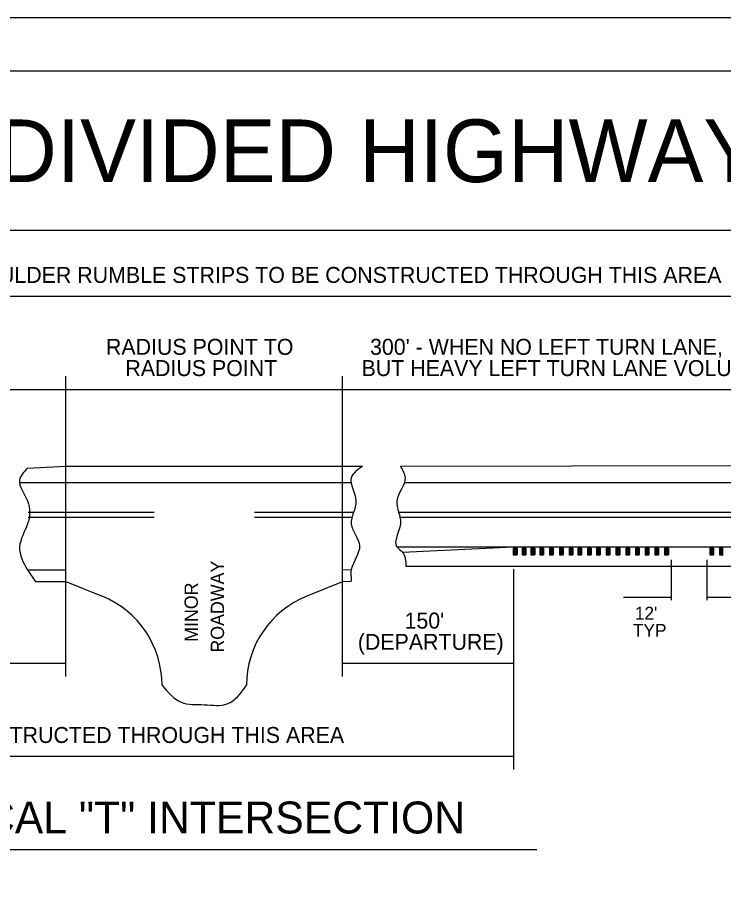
# Model space of a CAD drawing. Extents: x 2 to 587, y 96 to 179.
# Drawn here: x 514.59 to 541.1, y 145.92 to 179.19 of the extents above; entities that cross this region are included whole.
import ezdxf

# ---------------------------------------------------------------- set-up
doc = ezdxf.new("R2010")
doc.units = 0
for name, color, linetype in [('Default', 7, 'Continuous'), ('DETAIL 1', 7, 'Continuous'), ('DETAIL 2', 7, 'Continuous'), ('DETAIL 3', 7, 'Continuous'), ('Level 1', 7, 'Continuous'), ('Level 5', 7, 'Continuous'), ('SHT_ Dimensions', 7, 'Continuous'), ('Title', 7, 'Continuous')]:
    doc.layers.add(name, color=color, linetype=linetype)

msp = doc.modelspace()

# ---------------------------------------------------------------- linework, layer by layer
at = {"layer": 'Default'}
msp.add_lwpolyline([(456, 179.192), (456, 95.992), (587.2, 95.992), (587.2, 179.192)], close=True, dxfattribs=at)
at = {"layer": 'DETAIL 1'}
for p, q in [((516.403, 154.442), (516.403, 165.728)), ((526.797, 154.442), (526.797, 165.728)), ((528.972, 162.339), (553.33, 162.389)), ((514.958, 162.269), (516.383, 162.338)), ((516.383, 162.339), (527.549, 162.339)), ((514.66, 161.728), (527.101, 161.728)), ((529.145, 161.728), (553.26, 161.728)), ((528.839, 159.307), (553.014, 159.307)), ((529.047, 159.107), (533.224, 159.307)), ((514.958, 158.442), (516.403, 158.442)), ((526.797, 158.442), (527.125, 158.457)), ((529.177, 158.586), (552.889, 158.586)), ((533.224, 158.471), (533.224, 150.942)), ((515.257, 158.009), (516.403, 158.009)), ((516.403, 158.009), (517.766, 157.453)), ((526.817, 158.009), (525.45, 157.46)), ((526.817, 158.009), (527.125, 158.024))]:
    msp.add_line(p, q, dxfattribs=at)
for centre, start_param, end_param in [((516.403, 154.112), 3.141593, 4.325074), ((526.797, 154.112), 5.094727, 6.283185)]:
    msp.add_ellipse(centre, major_axis=(-3.609, 0), ratio=0.999838, start_param=start_param, end_param=end_param, dxfattribs=at)
for points in [[(514.958, 162.269), (514.659, 161.822), (514.958, 161.04), (514.958, 160.173), (514.66, 159.307), (514.958, 158.442), (515.257, 158.009)], [(527.549, 162.339), (527.125, 161.906), (527.298, 161.04), (527.125, 160.173), (527.432, 159.351), (527.125, 158.457), (527.125, 158.024)], [(528.972, 162.339), (529.145, 161.906), (528.839, 161.04), (528.972, 160.173), (528.839, 159.307), (529.047, 159.107), (529.177, 158.586)], [(520.012, 154.112), (520.734, 153.473), (521.6, 153.379), (522.466, 153.41), (523.188, 154.112)]]:
    msp.add_spline(points, degree=3, dxfattribs=at)
at = {"layer": 'DETAIL 2'}
for p, q in [((539.149, 158.828), (539.149, 157.302)), ((540.483, 158.828), (540.483, 157.302)), ((537.359, 157.423), (539.149, 157.423))]:
    msp.add_line(p, q, dxfattribs=at)
at = {"layer": 'DETAIL 3'}
for p, q in [((533.212, 159.256), (533.212, 159.013)), ((533.212, 159.256), (533.354, 159.256)), ((533.354, 159.256), (533.354, 159.013)), ((533.545, 159.256), (533.545, 159.013)), ((533.545, 159.256), (533.687, 159.256)), ((533.687, 159.256), (533.687, 159.013)), ((533.876, 159.256), (533.876, 159.013)), ((533.876, 159.256), (534.017, 159.256)), ((534.017, 159.256), (534.017, 159.013)), ((534.208, 159.256), (534.208, 159.013)), ((534.208, 159.256), (534.349, 159.256)), ((534.349, 159.256), (534.349, 159.013)), ((534.573, 159.256), (534.573, 159.013)), ((534.573, 159.256), (534.715, 159.256)), ((534.715, 159.256), (534.715, 159.013)), ((534.944, 159.256), (534.944, 159.013)), ((534.944, 159.256), (535.085, 159.256)), ((535.085, 159.256), (535.085, 159.013)), ((535.309, 159.256), (535.309, 159.013)), ((535.309, 159.256), (535.451, 159.256)), ((535.451, 159.256), (535.451, 159.013)), ((535.639, 159.256), (535.639, 159.013)), ((535.639, 159.256), (535.78, 159.256)), ((535.78, 159.256), (535.78, 159.013)), ((536.004, 159.256), (536.004, 159.013)), ((536.004, 159.256), (536.145, 159.256)), ((536.145, 159.256), (536.145, 159.013)), ((536.336, 159.256), (536.336, 159.013)), ((536.336, 159.256), (536.477, 159.256)), ((536.477, 159.256), (536.477, 159.013)), ((536.701, 159.256), (536.701, 159.013)), ((536.701, 159.256), (536.842, 159.256)), ((536.842, 159.256), (536.842, 159.013)), ((537.072, 159.256), (537.072, 159.013)), ((537.072, 159.256), (537.213, 159.256)), ((537.213, 159.256), (537.213, 159.013)), ((537.437, 159.256), (537.437, 159.013)), ((537.437, 159.256), (537.578, 159.256)), ((537.578, 159.256), (537.578, 159.013)), ((537.802, 159.256), (537.802, 159.013)), ((537.802, 159.256), (537.944, 159.256)), ((537.944, 159.256), (537.944, 159.013)), ((538.167, 159.256), (538.167, 159.013)), ((538.167, 159.256), (538.309, 159.256)), ((538.309, 159.256), (538.309, 159.013)), ((538.533, 159.256), (538.533, 159.013)), ((538.533, 159.256), (538.674, 159.256)), ((538.674, 159.256), (538.674, 159.013)), ((538.898, 159.256), (538.898, 159.013)), ((538.898, 159.256), (539.039, 159.256)), ((539.039, 159.256), (539.039, 159.013)), ((540.598, 159.256), (540.598, 159.013)), ((540.598, 159.256), (540.739, 159.256)), ((540.739, 159.256), (540.739, 159.013)), ((540.963, 159.256), (540.963, 159.013)), ((540.963, 159.256), (541.104, 159.256)), ((533.212, 159.013), (533.354, 159.013)), ((533.545, 159.013), (533.687, 159.013)), ((533.876, 159.013), (534.017, 159.013)), ((534.208, 159.013), (534.349, 159.013)), ((534.573, 159.013), (534.715, 159.013)), ((534.944, 159.013), (535.085, 159.013)), ((535.309, 159.013), (535.451, 159.013)), ((535.639, 159.013), (535.78, 159.013)), ((536.004, 159.013), (536.145, 159.013)), ((536.336, 159.013), (536.477, 159.013)), ((536.701, 159.013), (536.842, 159.013)), ((537.072, 159.013), (537.213, 159.013)), ((537.437, 159.013), (537.578, 159.013)), ((537.802, 159.013), (537.944, 159.013)), ((538.167, 159.013), (538.309, 159.013)), ((538.533, 159.013), (538.674, 159.013)), ((538.898, 159.013), (539.039, 159.013)), ((540.598, 159.013), (540.739, 159.013)), ((540.963, 159.013), (541.104, 159.013))]:
    msp.add_line(p, q, dxfattribs=at)
at = {"layer": 'Level 1'}
for p, q in [((514.978, 160.422), (519.718, 160.422)), ((514.981, 160.613), (519.718, 160.613)), ((523.482, 160.613), (527.208, 160.613)), ((523.482, 160.422), (527.157, 160.422)), ((528.9, 160.613), (553.116, 160.613)), ((528.94, 160.422), (553.239, 160.422)), ((533.354, 159.256), (533.212, 159.256)), ((533.212, 159.256), (533.212, 159.013)), ((533.354, 159.242), (533.212, 159.242)), ((533.354, 159.228), (533.212, 159.228)), ((533.354, 159.213), (533.212, 159.213)), ((533.354, 159.199), (533.212, 159.199)), ((533.354, 159.185), (533.212, 159.185)), ((533.354, 159.17), (533.212, 159.17)), ((533.354, 159.156), (533.212, 159.156)), ((533.354, 159.142), (533.212, 159.142)), ((533.354, 159.127), (533.212, 159.127)), ((533.354, 159.113), (533.212, 159.113)), ((533.354, 159.099), (533.212, 159.099)), ((533.354, 159.084), (533.212, 159.084)), ((533.354, 159.07), (533.212, 159.07)), ((533.354, 159.056), (533.212, 159.056)), ((533.354, 159.256), (533.354, 159.013)), ((533.545, 159.244), (533.687, 159.244)), ((533.545, 159.23), (533.687, 159.23)), ((533.545, 159.215), (533.687, 159.215)), ((533.545, 159.201), (533.687, 159.201)), ((533.545, 159.187), (533.687, 159.187)), ((533.545, 159.172), (533.687, 159.172)), ((533.545, 159.158), (533.687, 159.158)), ((533.545, 159.144), (533.687, 159.144)), ((533.545, 159.129), (533.687, 159.129)), ((533.545, 159.115), (533.687, 159.115)), ((533.545, 159.101), (533.687, 159.101)), ((533.545, 159.087), (533.687, 159.087)), ((533.545, 159.072), (533.687, 159.072)), ((533.545, 159.058), (533.687, 159.058)), ((533.876, 159.256), (534.017, 159.256)), ((533.876, 159.241), (534.017, 159.241)), ((533.876, 159.227), (534.017, 159.227)), ((533.876, 159.213), (534.017, 159.213)), ((533.876, 159.198), (534.017, 159.198)), ((533.876, 159.184), (534.017, 159.184)), ((533.876, 159.17), (534.017, 159.17)), ((533.876, 159.155), (534.017, 159.155)), ((533.876, 159.141), (534.017, 159.141)), ((533.876, 159.127), (534.017, 159.127)), ((533.876, 159.112), (534.017, 159.112)), ((533.876, 159.098), (534.017, 159.098)), ((533.876, 159.084), (534.017, 159.084)), ((533.876, 159.07), (534.017, 159.07)), ((533.876, 159.055), (534.017, 159.055)), ((534.208, 159.254), (534.349, 159.254)), ((534.208, 159.239), (534.349, 159.239)), ((534.208, 159.225), (534.349, 159.225)), ((534.208, 159.211), (534.349, 159.211)), ((534.208, 159.196), (534.349, 159.196)), ((534.208, 159.182), (534.349, 159.182)), ((534.208, 159.168), (534.349, 159.168)), ((534.208, 159.153), (534.349, 159.153)), ((534.208, 159.139), (534.349, 159.139)), ((534.208, 159.125), (534.349, 159.125)), ((534.208, 159.11), (534.349, 159.11)), ((534.208, 159.096), (534.349, 159.096)), ((534.208, 159.082), (534.349, 159.082)), ((534.208, 159.067), (534.349, 159.067)), ((534.208, 159.053), (534.349, 159.053)), ((534.573, 159.246), (534.715, 159.246)), ((534.573, 159.232), (534.715, 159.232)), ((534.573, 159.218), (534.715, 159.218)), ((534.573, 159.203), (534.715, 159.203)), ((534.573, 159.189), (534.715, 159.189)), ((534.573, 159.175), (534.715, 159.175)), ((534.573, 159.16), (534.715, 159.16)), ((534.573, 159.146), (534.715, 159.146)), ((534.573, 159.132), (534.715, 159.132)), ((534.573, 159.117), (534.715, 159.117)), ((534.573, 159.103), (534.715, 159.103)), ((534.573, 159.089), (534.715, 159.089)), ((534.573, 159.074), (534.715, 159.074)), ((534.573, 159.06), (534.715, 159.06)), ((534.944, 159.246), (535.085, 159.246)), ((534.944, 159.246), (535.085, 159.246)), ((534.944, 159.232), (535.085, 159.232)), ((534.944, 159.232), (535.085, 159.232)), ((534.944, 159.218), (535.085, 159.218)), ((534.944, 159.218), (535.085, 159.218)), ((534.944, 159.203), (535.085, 159.203)), ((534.944, 159.203), (535.085, 159.203)), ((534.944, 159.189), (535.085, 159.189)), ((534.944, 159.189), (535.085, 159.189)), ((534.944, 159.175), (535.085, 159.175)), ((534.944, 159.175), (535.085, 159.175)), ((534.944, 159.16), (535.085, 159.16)), ((534.944, 159.16), (535.085, 159.16)), ((534.944, 159.146), (535.085, 159.146)), ((534.944, 159.146), (535.085, 159.146)), ((534.944, 159.132), (535.085, 159.132)), ((534.944, 159.132), (535.085, 159.132)), ((534.944, 159.117), (535.085, 159.117)), ((534.944, 159.117), (535.085, 159.117)), ((534.944, 159.103), (535.085, 159.103)), ((534.944, 159.103), (535.085, 159.103)), ((534.944, 159.089), (535.085, 159.089)), ((534.944, 159.089), (535.085, 159.089)), ((534.944, 159.074), (535.085, 159.074)), ((534.944, 159.074), (535.085, 159.074)), ((534.944, 159.06), (535.085, 159.06)), ((534.944, 159.06), (535.085, 159.06)), ((535.309, 159.246), (535.451, 159.246)), ((535.309, 159.232), (535.451, 159.232)), ((535.309, 159.218), (535.451, 159.218)), ((535.309, 159.203), (535.451, 159.203)), ((535.309, 159.189), (535.451, 159.189)), ((535.309, 159.175), (535.451, 159.175)), ((535.309, 159.16), (535.451, 159.16)), ((535.309, 159.146), (535.451, 159.146)), ((535.309, 159.132), (535.451, 159.132)), ((535.309, 159.117), (535.451, 159.117)), ((535.309, 159.103), (535.451, 159.103)), ((535.309, 159.089), (535.451, 159.089)), ((535.309, 159.074), (535.451, 159.074)), ((535.309, 159.06), (535.451, 159.06)), ((535.639, 159.246), (535.78, 159.246)), ((535.639, 159.232), (535.78, 159.232)), ((535.639, 159.218), (535.78, 159.218)), ((535.639, 159.203), (535.78, 159.203)), ((535.639, 159.189), (535.78, 159.189)), ((535.639, 159.175), (535.78, 159.175)), ((535.639, 159.16), (535.78, 159.16)), ((535.639, 159.146), (535.78, 159.146)), ((535.639, 159.132), (535.78, 159.132)), ((535.639, 159.117), (535.78, 159.117)), ((535.639, 159.103), (535.78, 159.103)), ((535.639, 159.089), (535.78, 159.089)), ((535.639, 159.074), (535.78, 159.074)), ((535.639, 159.06), (535.78, 159.06)), ((536.004, 159.246), (536.145, 159.246)), ((536.004, 159.232), (536.145, 159.232)), ((536.004, 159.218), (536.145, 159.218)), ((536.004, 159.203), (536.145, 159.203)), ((536.004, 159.189), (536.145, 159.189)), ((536.004, 159.175), (536.145, 159.175)), ((536.004, 159.16), (536.145, 159.16)), ((536.004, 159.146), (536.145, 159.146)), ((536.004, 159.132), (536.145, 159.132)), ((536.004, 159.117), (536.145, 159.117)), ((536.004, 159.103), (536.145, 159.103)), ((536.004, 159.089), (536.145, 159.089)), ((536.004, 159.074), (536.145, 159.074)), ((536.004, 159.06), (536.145, 159.06)), ((536.336, 159.246), (536.477, 159.246)), ((536.336, 159.232), (536.477, 159.232)), ((536.336, 159.218), (536.477, 159.218)), ((536.336, 159.203), (536.477, 159.203)), ((536.336, 159.189), (536.477, 159.189)), ((536.336, 159.175), (536.477, 159.175)), ((536.336, 159.16), (536.477, 159.16)), ((536.336, 159.146), (536.477, 159.146)), ((536.336, 159.132), (536.477, 159.132)), ((536.336, 159.117), (536.477, 159.117)), ((536.336, 159.103), (536.477, 159.103)), ((536.336, 159.089), (536.477, 159.089)), ((536.336, 159.074), (536.477, 159.074)), ((536.336, 159.06), (536.477, 159.06)), ((536.701, 159.246), (536.842, 159.246)), ((536.701, 159.232), (536.842, 159.232)), ((536.701, 159.218), (536.842, 159.218)), ((536.701, 159.203), (536.842, 159.203)), ((536.701, 159.189), (536.842, 159.189)), ((536.701, 159.175), (536.842, 159.175)), ((536.701, 159.16), (536.842, 159.16)), ((536.701, 159.146), (536.842, 159.146)), ((536.701, 159.132), (536.842, 159.132)), ((536.701, 159.117), (536.842, 159.117)), ((536.701, 159.103), (536.842, 159.103)), ((536.701, 159.089), (536.842, 159.089)), ((536.701, 159.074), (536.842, 159.074)), ((536.701, 159.06), (536.842, 159.06)), ((537.072, 159.246), (537.213, 159.246)), ((537.072, 159.232), (537.213, 159.232)), ((537.072, 159.218), (537.213, 159.218)), ((537.072, 159.203), (537.213, 159.203)), ((537.072, 159.189), (537.213, 159.189)), ((537.072, 159.175), (537.213, 159.175)), ((537.072, 159.16), (537.213, 159.16)), ((537.072, 159.146), (537.213, 159.146)), ((537.072, 159.132), (537.213, 159.132)), ((537.072, 159.117), (537.213, 159.117)), ((537.072, 159.103), (537.213, 159.103)), ((537.072, 159.089), (537.213, 159.089)), ((537.072, 159.074), (537.213, 159.074)), ((537.072, 159.06), (537.213, 159.06)), ((537.437, 159.246), (537.578, 159.246)), ((537.437, 159.232), (537.578, 159.232)), ((537.437, 159.218), (537.578, 159.218)), ((537.437, 159.203), (537.578, 159.203)), ((537.437, 159.189), (537.578, 159.189)), ((537.437, 159.175), (537.578, 159.175)), ((537.437, 159.16), (537.578, 159.16)), ((537.437, 159.146), (537.578, 159.146)), ((537.437, 159.132), (537.578, 159.132)), ((537.437, 159.117), (537.578, 159.117)), ((537.437, 159.103), (537.578, 159.103)), ((537.437, 159.089), (537.578, 159.089)), ((537.437, 159.074), (537.578, 159.074)), ((537.437, 159.06), (537.578, 159.06)), ((537.802, 159.246), (537.944, 159.246)), ((537.802, 159.232), (537.944, 159.232)), ((537.802, 159.218), (537.944, 159.218)), ((537.802, 159.203), (537.944, 159.203)), ((537.802, 159.189), (537.944, 159.189)), ((537.802, 159.175), (537.944, 159.175)), ((537.802, 159.16), (537.944, 159.16)), ((537.802, 159.146), (537.944, 159.146)), ((537.802, 159.132), (537.944, 159.132)), ((537.802, 159.117), (537.944, 159.117)), ((537.802, 159.103), (537.944, 159.103)), ((537.802, 159.089), (537.944, 159.089)), ((537.802, 159.074), (537.944, 159.074)), ((537.802, 159.06), (537.944, 159.06)), ((538.167, 159.246), (538.309, 159.246)), ((538.167, 159.232), (538.309, 159.232)), ((538.167, 159.218), (538.309, 159.218)), ((538.167, 159.203), (538.309, 159.203)), ((538.167, 159.189), (538.309, 159.189)), ((538.167, 159.175), (538.309, 159.175)), ((538.167, 159.16), (538.309, 159.16)), ((538.167, 159.146), (538.309, 159.146)), ((538.167, 159.132), (538.309, 159.132)), ((538.167, 159.117), (538.309, 159.117)), ((538.167, 159.103), (538.309, 159.103)), ((538.167, 159.089), (538.309, 159.089)), ((538.167, 159.074), (538.309, 159.074)), ((538.167, 159.06), (538.309, 159.06)), ((538.533, 159.246), (538.674, 159.246)), ((538.533, 159.232), (538.674, 159.232)), ((538.533, 159.218), (538.674, 159.218)), ((538.533, 159.203), (538.674, 159.203)), ((538.533, 159.189), (538.674, 159.189)), ((538.533, 159.175), (538.674, 159.175)), ((538.533, 159.16), (538.674, 159.16)), ((538.533, 159.146), (538.674, 159.146)), ((538.533, 159.132), (538.674, 159.132)), ((538.533, 159.117), (538.674, 159.117)), ((538.533, 159.103), (538.674, 159.103)), ((538.533, 159.089), (538.674, 159.089)), ((538.533, 159.074), (538.674, 159.074)), ((538.533, 159.06), (538.674, 159.06)), ((538.898, 159.246), (539.039, 159.246)), ((538.898, 159.232), (539.039, 159.232)), ((538.898, 159.218), (539.039, 159.218)), ((538.898, 159.203), (539.039, 159.203)), ((538.898, 159.189), (539.039, 159.189)), ((538.898, 159.175), (539.039, 159.175)), ((538.898, 159.16), (539.039, 159.16)), ((538.898, 159.146), (539.039, 159.146)), ((538.898, 159.132), (539.039, 159.132)), ((538.898, 159.117), (539.039, 159.117)), ((538.898, 159.103), (539.039, 159.103)), ((538.898, 159.089), (539.039, 159.089)), ((538.898, 159.074), (539.039, 159.074)), ((538.898, 159.06), (539.039, 159.06)), ((540.598, 159.247), (540.739, 159.247)), ((540.598, 159.232), (540.739, 159.232)), ((540.598, 159.218), (540.739, 159.218)), ((540.598, 159.204), (540.739, 159.204)), ((540.598, 159.189), (540.739, 159.189)), ((540.598, 159.175), (540.739, 159.175)), ((540.598, 159.161), (540.739, 159.161)), ((540.598, 159.146), (540.739, 159.146)), ((540.598, 159.132), (540.739, 159.132)), ((540.598, 159.118), (540.739, 159.118)), ((540.598, 159.103), (540.739, 159.103)), ((540.598, 159.089), (540.739, 159.089)), ((540.598, 159.075), (540.739, 159.075)), ((540.598, 159.061), (540.739, 159.061)), ((540.598, 159.046), (540.739, 159.046)), ((540.963, 159.247), (541.104, 159.247)), ((540.963, 159.232), (541.104, 159.232)), ((540.963, 159.218), (541.104, 159.218)), ((540.963, 159.204), (541.104, 159.204)), ((540.963, 159.189), (541.104, 159.189)), ((540.963, 159.175), (541.104, 159.175)), ((540.963, 159.161), (541.104, 159.161)), ((540.963, 159.146), (541.104, 159.146)), ((540.963, 159.132), (541.104, 159.132)), ((540.963, 159.118), (541.104, 159.118)), ((540.963, 159.103), (541.104, 159.103)), ((540.963, 159.089), (541.104, 159.089)), ((540.963, 159.075), (541.104, 159.075)), ((540.963, 159.061), (541.104, 159.061)), ((540.963, 159.046), (541.104, 159.046)), ((533.354, 159.041), (533.212, 159.041)), ((533.354, 159.027), (533.212, 159.027)), ((533.354, 159.013), (533.212, 159.013)), ((533.545, 159.044), (533.687, 159.044)), ((533.545, 159.029), (533.687, 159.029)), ((533.545, 159.015), (533.687, 159.015)), ((533.876, 159.041), (534.017, 159.041)), ((533.876, 159.027), (534.017, 159.027)), ((534.208, 159.039), (534.349, 159.039)), ((534.208, 159.024), (534.349, 159.024)), ((534.573, 159.046), (534.715, 159.046)), ((534.573, 159.031), (534.715, 159.031)), ((534.573, 159.017), (534.715, 159.017)), ((534.944, 159.046), (535.085, 159.046)), ((534.944, 159.046), (535.085, 159.046)), ((534.944, 159.031), (535.085, 159.031)), ((534.944, 159.031), (535.085, 159.031)), ((534.944, 159.017), (535.085, 159.017)), ((534.944, 159.017), (535.085, 159.017)), ((535.309, 159.046), (535.451, 159.046)), ((535.309, 159.031), (535.451, 159.031)), ((535.309, 159.017), (535.451, 159.017)), ((535.639, 159.046), (535.78, 159.046)), ((535.639, 159.031), (535.78, 159.031)), ((535.639, 159.017), (535.78, 159.017)), ((536.004, 159.046), (536.145, 159.046)), ((536.004, 159.031), (536.145, 159.031)), ((536.004, 159.017), (536.145, 159.017)), ((536.336, 159.046), (536.477, 159.046)), ((536.336, 159.031), (536.477, 159.031)), ((536.336, 159.017), (536.477, 159.017)), ((536.701, 159.046), (536.842, 159.046)), ((536.701, 159.031), (536.842, 159.031)), ((536.701, 159.017), (536.842, 159.017)), ((537.072, 159.046), (537.213, 159.046)), ((537.072, 159.031), (537.213, 159.031)), ((537.072, 159.017), (537.213, 159.017)), ((537.437, 159.046), (537.578, 159.046)), ((537.437, 159.031), (537.578, 159.031)), ((537.437, 159.017), (537.578, 159.017)), ((537.802, 159.046), (537.944, 159.046)), ((537.802, 159.031), (537.944, 159.031)), ((537.802, 159.017), (537.944, 159.017)), ((538.167, 159.046), (538.309, 159.046)), ((538.167, 159.031), (538.309, 159.031)), ((538.167, 159.017), (538.309, 159.017)), ((538.533, 159.046), (538.674, 159.046)), ((538.533, 159.031), (538.674, 159.031)), ((538.533, 159.017), (538.674, 159.017)), ((538.898, 159.046), (539.039, 159.046)), ((538.898, 159.031), (539.039, 159.031)), ((538.898, 159.017), (539.039, 159.017)), ((540.598, 159.032), (540.739, 159.032)), ((540.598, 159.018), (540.739, 159.018)), ((540.963, 159.032), (541.104, 159.032)), ((540.963, 159.018), (541.104, 159.018))]:
    msp.add_line(p, q, dxfattribs=at)
at = {"layer": 'SHT_ Dimensions'}
for p, q in [((508.121, 168.728), (543.537, 168.728)), ((508.121, 165.228), (516.403, 165.228)), ((516.403, 165.228), (526.797, 165.228)), ((526.797, 165.228), (543.537, 165.228)), ((540.483, 157.423), (546.523, 157.423)), ((490.077, 154.942), (516.403, 154.942)), ((526.797, 154.942), (533.224, 154.942)), ((490.077, 151.442), (533.224, 151.442))]:
    msp.add_line(p, q, dxfattribs=at)
at = {"layer": 'Title'}
msp.add_line((509.1, 147.942), (534.1, 147.942), dxfattribs=at)
msp.add_lwpolyline([(488.6, 177.192), (554.6, 177.192), (554.6, 171.192), (488.6, 171.192)], close=True, dxfattribs=at)

# ---------------------------------------------------------------- texts
at = {"layer": 'DETAIL 1'}
for s, p in [('ROADWAY', (522.342, 155.337)), ('MINOR', (521.358, 155.744))]:
    msp.add_text(s, height=0.5, rotation=90, dxfattribs=at).set_placement(p)
for s, p in [("12'", (537.781, 156.575)), ('TYP', (537.709, 155.93))]:
    msp.add_text(s, height=0.4849, dxfattribs=at).set_placement(p)
at = {"layer": 'Level 5'}
for s, p in [('NO SHOULDER RUMBLE STRIPS TO BE CONSTRUCTED THROUGH THIS AREA', (510.72, 169.228)), ('RADIUS POINT TO', (517.906, 166.526)), ("300' - WHEN NO LEFT TURN LANE, ", (527.829, 166.526)), ('RADIUS POINT', (518.636, 165.728)), ('BUT HEAVY LEFT TURN LANE VOLUME', (527.511, 165.728)), ("150'", (529.126, 156.24)), ('(DEPARTURE)', (527.37, 155.442)), ('NO SHOULDER RUMBLE STRIPS TO BE CONSTRUCTED THROUGH THIS AREA', (496.541, 151.942))]:
    msp.add_text(s, height=0.6, dxfattribs=at).set_placement(p)
at = {"layer": 'Title'}
for s, height, p in [('TIER 2, 3, 4 UNDIVIDED HIGHWAYS', 2.35294, (491.58, 173.015)), ('TYPICAL "T" INTERSECTION', 1.2, (509.754, 148.542))]:
    msp.add_text(s, height=height, dxfattribs=at).set_placement(p)

doc.saveas('drawing.dxf')
